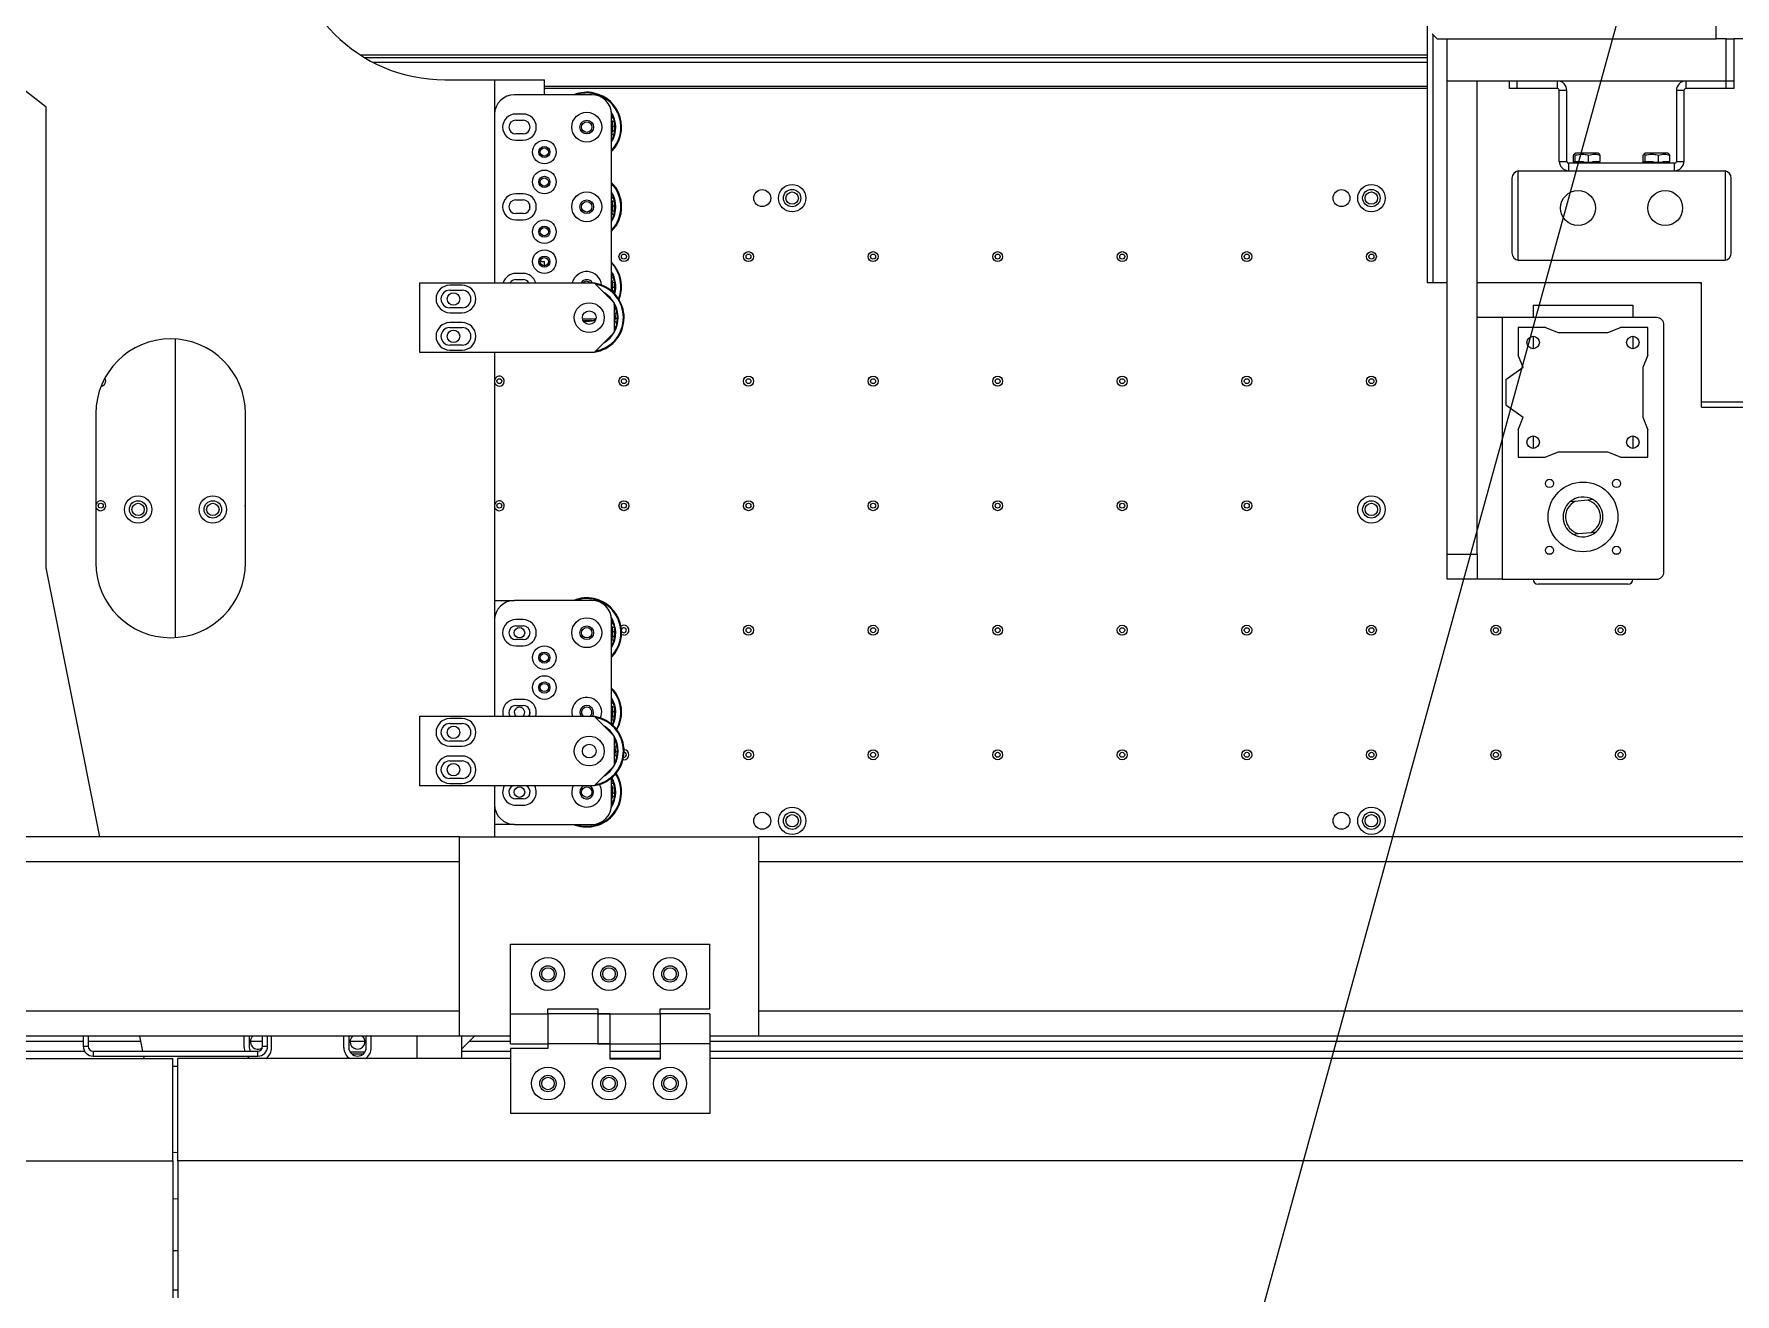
# Model space of a CAD drawing. Header units: millimetres. Extents: x 17243 to 30056, y 9468 to 18529.
# Drawn here: x 23653 to 24335, y 13468 to 13974 of the extents above; entities that cross this region are included whole.
import ezdxf

# ---------------------------------------------------------------- set-up
doc = ezdxf.new("R2010")
doc.units = ezdxf.units.MM
doc.layers.get('0').update_dxf_attribs({"lineweight": 18})
doc.layers.add('细实线层', color=7, linetype='Continuous', lineweight=18)

msp = doc.modelspace()

# ---------------------------------------------------------------- linework, layer by layer
at = {"color": 7, "linetype": 'Continuous', "lineweight": 25}
for p, q in [((24211.725, 14321.868), (24211.725, 13874.105)), ((23657.363, 13944.605), (23567.363, 14014.605)), ((24327.725, 13972.105), (24327.725, 13986.399)), ((24213.725, 13974.105), (24215.725, 13972.105)), ((24215.725, 13972.105), (24327.725, 13972.105)), ((24219.725, 13955.105), (24219.725, 13972.105)), ((24331.725, 13972.105), (24327.725, 13972.105)), ((24331.725, 13955.105), (24331.725, 13972.105)), ((24331.725, 13972.105), (24334.725, 13972.105)), ((24334.725, 13972.105), (24334.725, 13955.105)), ((24342.019, 13972.105), (24334.725, 13972.105)), ((23783.451, 13965.605), (24211.725, 13965.605)), ((23785.052, 13964.605), (24211.725, 13964.605)), ((23817.363, 13955.605), (23837.363, 13955.605)), ((23837.363, 13955.605), (23837.363, 13941.605)), ((23837.363, 13955.605), (23857.363, 13955.605)), ((23857.363, 13949.605), (23857.363, 13955.605)), ((24331.725, 13955.105), (24219.725, 13955.105)), ((24231.725, 13955.105), (24219.725, 13955.105)), ((24219.725, 13765.105), (24219.725, 13955.105)), ((24231.725, 13765.105), (24231.725, 13955.105)), ((24244.725, 13952.105), (24244.725, 13955.105)), ((24247.725, 13955.105), (24247.725, 13952.105)), ((24263.988, 13955.105), (24247.725, 13955.105)), ((24263.988, 13952.105), (24263.988, 13955.105)), ((24315.461, 13955.105), (24315.461, 13952.105)), ((24331.725, 13955.105), (24315.461, 13955.105)), ((24334.725, 13955.105), (24331.725, 13955.105)), ((24331.725, 13952.105), (24331.725, 13955.105)), ((24334.725, 13955.105), (24334.725, 13952.105)), ((23876.363, 13949.605), (23845.363, 13949.605)), ((23877.324, 13950.288), (23877.261, 13949.994)), ((24247.725, 13952.105), (24244.725, 13952.105)), ((24263.988, 13952.105), (24247.725, 13952.105)), ((24267.725, 13951.368), (24264.725, 13951.368)), ((24264.725, 13922.841), (24264.725, 13951.368)), ((24267.725, 13922.841), (24267.725, 13951.368)), ((24311.725, 13951.368), (24311.725, 13922.841)), ((24314.725, 13951.368), (24311.725, 13951.368)), ((24314.725, 13951.368), (24314.725, 13922.841)), ((24331.725, 13952.105), (24315.461, 13952.105)), ((24334.725, 13952.105), (24331.725, 13952.105)), ((23657.363, 13759.605), (23657.363, 13944.605)), ((23837.363, 13941.605), (23837.363, 13874.105)), ((23848.863, 13941.855), (23845.863, 13941.855)), ((23884.363, 13870.828), (23884.363, 13941.605)), ((23845.863, 13939.355), (23848.863, 13939.355)), ((23884.759, 13936.901), (23884.359, 13936.89)), ((23848.863, 13933.855), (23845.863, 13933.855)), ((23845.863, 13931.355), (23848.863, 13931.355)), ((24264.725, 13922.841), (24267.725, 13922.841)), ((24268.461, 13922.105), (24268.461, 13919.105)), ((24310.988, 13922.105), (24268.461, 13922.105)), ((24270.391, 13922.405), (24270.391, 13925.335)), ((24270.652, 13922.405), (24270.391, 13922.405)), ((24271.285, 13926.105), (24270.639, 13925.732)), ((24270.652, 13922.405), (24270.7, 13922.805)), ((24271.979, 13922.405), (24270.652, 13922.405)), ((24270.7, 13922.805), (24271.143, 13922.805)), ((24271.143, 13922.805), (24271.143, 13925.335)), ((24271.143, 13922.805), (24274.284, 13922.805)), ((24280.165, 13926.105), (24271.285, 13926.105)), ((24271.979, 13922.405), (24272.245, 13922.764)), ((24272.245, 13922.805), (24272.245, 13922.105)), ((24274.628, 13922.405), (24274.284, 13922.805)), ((24276.476, 13922.405), (24274.628, 13922.405)), ((24276.476, 13922.405), (24276.476, 13925.335)), ((24278.063, 13922.405), (24276.476, 13922.405)), ((24278.063, 13922.405), (24278.359, 13922.805)), ((24278.359, 13922.805), (24281.058, 13922.805)), ((24279.205, 13922.105), (24279.205, 13922.805)), ((24280.567, 13922.405), (24279.205, 13922.405)), ((24280.811, 13925.732), (24280.165, 13926.105)), ((24280.567, 13922.405), (24280.615, 13922.805)), ((24281.058, 13925.335), (24280.767, 13925.656)), ((24281.058, 13922.805), (24281.058, 13925.335)), ((24298.391, 13922.405), (24298.391, 13925.335)), ((24298.652, 13922.405), (24298.391, 13922.405)), ((24299.285, 13926.105), (24298.639, 13925.732)), ((24298.652, 13922.405), (24298.7, 13922.805)), ((24299.979, 13922.405), (24298.652, 13922.405)), ((24298.7, 13922.805), (24299.143, 13922.805)), ((24299.143, 13922.805), (24299.143, 13925.335)), ((24299.143, 13922.805), (24302.284, 13922.805)), ((24308.165, 13926.105), (24299.285, 13926.105)), ((24299.979, 13922.405), (24300.245, 13922.764)), ((24300.245, 13922.805), (24300.245, 13922.105)), ((24302.628, 13922.405), (24302.284, 13922.805)), ((24304.476, 13922.405), (24302.628, 13922.405)), ((24304.476, 13922.405), (24304.476, 13925.335)), ((24306.063, 13922.405), (24304.476, 13922.405)), ((24306.063, 13922.405), (24306.359, 13922.805)), ((24306.359, 13922.805), (24309.058, 13922.805)), ((24307.205, 13922.105), (24307.205, 13922.805)), ((24308.567, 13922.405), (24307.205, 13922.405)), ((24308.811, 13925.732), (24308.165, 13926.105)), ((24308.567, 13922.405), (24308.615, 13922.805)), ((24309.058, 13925.335), (24308.767, 13925.656)), ((24309.058, 13922.805), (24309.058, 13925.335)), ((24310.988, 13919.105), (24310.988, 13922.105)), ((24311.725, 13922.841), (24314.725, 13922.841)), ((24245.725, 13916.105), (24245.725, 13886.105)), ((24248.225, 13883.105), (24248.225, 13919.105)), ((24248.225, 13919.105), (24331.225, 13919.105)), ((24331.225, 13919.105), (24331.225, 13883.105)), ((24333.725, 13886.105), (24333.725, 13916.105)), ((23848.863, 13909.855), (23845.863, 13909.855)), ((23845.863, 13907.355), (23848.863, 13907.355)), ((23848.863, 13901.855), (23845.863, 13901.855)), ((23851.363, 13905.75), (23851.363, 13903.459)), ((23884.759, 13904.867), (23884.36, 13904.857)), ((23845.863, 13899.355), (23848.863, 13899.355)), ((23856.363, 13882.605), (23857.363, 13882.605)), ((23857.363, 13880.355), (23857.363, 13882.605)), ((24331.225, 13883.105), (24248.225, 13883.105)), ((23807.363, 13846.105), (23807.363, 13874.105)), ((23807.363, 13874.105), (23877.363, 13874.105)), ((23824.363, 13873.105), (23819.363, 13873.105)), ((23848.863, 13877.855), (23845.863, 13877.855)), ((23845.863, 13875.355), (23848.863, 13875.355)), ((23885.363, 13866.105), (23877.363, 13874.105)), ((23879.97, 13873.325), (23879.871, 13873.042)), ((24213.961, 13874.105), (24211.725, 13874.105)), ((24219.725, 13874.105), (24213.961, 13874.105)), ((24321.725, 13874.105), (24231.725, 13874.105)), ((24321.725, 13826.341), (24321.725, 13874.105)), ((23819.363, 13871.105), (23824.363, 13871.105)), ((23883.834, 13867.633), (23882.891, 13868.576)), ((23885.363, 13866.105), (23885.363, 13854.105)), ((23824.363, 13864.105), (23819.363, 13864.105)), ((23819.363, 13862.105), (23824.363, 13862.105)), ((23872.659, 13859.605), (23876.363, 13859.605)), ((24241.725, 13860.105), (24231.725, 13860.105)), ((24241.725, 13860.105), (24241.725, 13755.105)), ((24303.725, 13860.105), (24241.725, 13860.105)), ((24254.225, 13865.105), (24294.225, 13865.105)), ((24254.225, 13865.105), (24254.225, 13860.105)), ((24294.225, 13865.105), (24294.225, 13860.105)), ((23824.363, 13858.105), (23819.363, 13858.105)), ((23819.363, 13856.105), (23824.363, 13856.105)), ((23877.363, 13846.105), (23885.363, 13854.105)), ((23885.363, 13854.893), (23885.439, 13854.917)), ((24248.225, 13856.105), (24248.225, 13845.105)), ((24259.225, 13856.105), (24248.225, 13856.105)), ((24254.225, 13852.605), (24254.225, 13847.605)), ((24259.225, 13856.105), (24264.225, 13854.105)), ((24264.225, 13854.105), (24284.225, 13854.105)), ((24284.225, 13854.105), (24289.225, 13856.105)), ((24300.225, 13856.105), (24289.225, 13856.105)), ((24294.225, 13852.605), (24294.225, 13847.605)), ((24300.225, 13845.105), (24300.225, 13856.105)), ((24306.725, 13758.105), (24306.725, 13857.105)), ((23709.288, 13731.666), (23709.288, 13851.543)), ((23877.363, 13846.105), (23807.363, 13846.105)), ((23824.363, 13849.105), (23819.363, 13849.105)), ((23819.363, 13847.105), (23824.363, 13847.105)), ((23837.363, 13846.105), (23837.363, 13738.605)), ((24250.225, 13840.105), (24243.225, 13835.105)), ((24250.225, 13840.105), (24248.225, 13845.105)), ((24300.225, 13845.105), (24298.225, 13840.105)), ((24298.225, 13840.105), (24298.225, 13820.105)), ((24243.225, 13835.105), (24243.225, 13825.105)), ((24243.225, 13825.105), (24250.225, 13820.105)), ((24321.725, 13824.105), (24321.725, 13826.341)), ((23677.363, 13821.605), (23677.363, 13761.605)), ((23737.363, 13761.605), (23737.363, 13821.605)), ((24248.225, 13815.105), (24250.225, 13820.105)), ((24298.225, 13820.105), (24300.225, 13815.105)), ((24321.725, 13824.105), (24344.225, 13824.105)), ((24248.225, 13815.105), (24248.225, 13804.105)), ((24254.225, 13812.605), (24254.225, 13807.605)), ((24294.225, 13812.605), (24294.225, 13807.605)), ((24300.225, 13804.105), (24300.225, 13815.105)), ((24264.225, 13806.105), (24259.225, 13804.105)), ((24284.225, 13806.105), (24264.225, 13806.105)), ((24289.225, 13804.105), (24284.225, 13806.105)), ((24248.225, 13804.105), (24259.225, 13804.105)), ((24289.225, 13804.105), (24300.225, 13804.105)), ((24270.994, 13786.315), (24268.939, 13786.109)), ((24276.165, 13786.83), (24270.994, 13786.315)), ((24278.22, 13787.035), (24276.165, 13786.83)), ((24270.229, 13773.174), (24272.285, 13773.379)), ((24272.285, 13773.379), (24277.455, 13773.895)), ((24277.455, 13773.895), (24279.51, 13774.1)), ((24219.725, 13765.105), (24231.725, 13765.105)), ((24219.725, 13755.105), (24219.725, 13765.105)), ((24231.725, 13765.105), (24231.725, 13755.105)), ((24261.312, 13765.105), (24260.267, 13765.105)), ((24288.182, 13765.105), (24287.137, 13765.105)), ((23678.963, 13651.605), (23657.363, 13759.605)), ((24231.725, 13755.105), (24219.725, 13755.105)), ((24241.725, 13755.105), (24231.725, 13755.105)), ((24241.725, 13755.105), (24303.725, 13755.105)), ((24292.225, 13753.105), (24256.225, 13753.105)), ((23837.363, 13746.605), (23845.363, 13746.605)), ((23876.363, 13746.605), (23845.363, 13746.605)), ((23877.324, 13747.288), (23877.261, 13746.994)), ((23837.363, 13738.605), (23837.363, 13700.105)), ((23848.863, 13738.855), (23845.863, 13738.855)), ((23845.863, 13736.355), (23848.863, 13736.355)), ((23884.363, 13696.828), (23884.363, 13738.605)), ((23848.863, 13730.855), (23845.863, 13730.855)), ((23884.759, 13733.901), (23884.359, 13733.89)), ((23845.863, 13728.355), (23848.863, 13728.355)), ((23848.863, 13706.855), (23845.863, 13706.855)), ((23845.863, 13704.355), (23848.863, 13704.355)), ((23851.363, 13702.75), (23851.363, 13700.459)), ((23807.363, 13672.105), (23807.363, 13700.105)), ((23807.363, 13700.105), (23877.363, 13700.105)), ((23824.363, 13699.105), (23819.363, 13699.105)), ((23819.363, 13697.105), (23824.363, 13697.105)), ((23885.363, 13692.105), (23877.363, 13700.105)), ((23879.97, 13699.325), (23879.871, 13699.042)), ((23884.759, 13701.867), (23884.36, 13701.857)), ((23824.363, 13690.105), (23819.363, 13690.105)), ((23883.834, 13693.633), (23882.891, 13694.576)), ((23885.363, 13692.105), (23885.363, 13680.105)), ((23819.363, 13688.105), (23824.363, 13688.105)), ((23824.363, 13684.105), (23819.363, 13684.105)), ((23819.363, 13682.105), (23824.363, 13682.105)), ((23889.288, 13682.605), (23888.927, 13682.637)), ((23824.363, 13675.105), (23819.363, 13675.105)), ((23877.363, 13672.105), (23885.363, 13680.105)), ((23884.363, 13664.605), (23884.363, 13675.381)), ((23885.363, 13680.893), (23885.439, 13680.917)), ((23877.363, 13672.105), (23807.363, 13672.105)), ((23819.363, 13673.105), (23824.363, 13673.105)), ((23837.363, 13672.105), (23837.363, 13664.605)), ((23837.363, 13664.605), (23837.363, 13651.605)), ((23848.863, 13666.855), (23845.863, 13666.855)), ((23845.863, 13664.355), (23848.863, 13664.355)), ((23884.36, 13664.392), (23884.439, 13664.417)), ((23845.363, 13656.605), (23837.363, 13656.605)), ((23845.363, 13656.605), (23876.363, 13656.605)), ((23869.167, 13656.605), (23869.756, 13656.384)), ((23823.288, 13651.605), (23595.288, 13651.605)), ((23823.288, 13651.605), (23943.288, 13651.605)), ((23823.288, 13571.605), (23823.288, 13651.605)), ((25722.288, 13651.605), (23943.288, 13651.605)), ((23943.288, 13651.605), (23943.288, 13571.605)), ((23843.788, 13608.605), (23923.788, 13608.605)), ((23843.788, 13580.605), (23843.788, 13608.605)), ((23923.788, 13582.605), (23923.788, 13608.605)), ((23843.788, 13568.605), (23843.788, 13580.605)), ((23843.788, 13580.605), (23858.788, 13580.605)), ((23858.788, 13582.605), (23878.788, 13582.605)), ((23858.788, 13580.605), (23858.788, 13582.605)), ((23883.788, 13580.605), (23858.788, 13580.605)), ((23858.788, 13580.605), (23858.788, 13568.605)), ((23878.788, 13582.605), (23878.788, 13580.605)), ((23878.788, 13580.605), (23903.788, 13580.605)), ((23878.788, 13580.605), (23878.788, 13568.605)), ((23883.788, 13568.605), (23883.788, 13580.605)), ((23903.788, 13582.605), (23923.788, 13582.605)), ((23903.788, 13580.605), (23903.788, 13582.605)), ((23923.788, 13580.605), (23903.788, 13580.605)), ((23903.788, 13580.605), (23903.788, 13568.605)), ((23923.788, 13580.605), (23923.788, 13568.605)), ((23823.288, 13571.605), (23595.288, 13571.605)), ((23612.288, 13569.605), (23672.288, 13569.605)), ((23612.288, 13565.605), (23672.824, 13565.605)), ((23672.288, 13571.605), (23672.288, 13567.605)), ((23672.288, 13567.605), (23674.288, 13567.605)), ((23674.288, 13571.605), (23674.288, 13567.605)), ((23674.288, 13569.605), (23695.363, 13569.605)), ((23676.288, 13565.605), (23676.288, 13563.605)), ((23676.288, 13565.605), (23742.288, 13565.605)), ((23696.163, 13565.605), (23694.963, 13571.605)), ((23736.863, 13567.105), (23736.863, 13571.605)), ((23738.863, 13571.605), (23738.863, 13567.105)), ((23739.37, 13569.605), (23744.288, 13569.605)), ((23742.288, 13563.605), (23742.288, 13565.605)), ((23744.288, 13567.605), (23744.288, 13571.605)), ((23744.288, 13567.605), (23746.288, 13567.605)), ((23746.288, 13567.605), (23746.288, 13571.605)), ((23747.863, 13567.105), (23747.863, 13571.605)), ((23776.863, 13567.105), (23776.863, 13571.605)), ((23778.863, 13571.605), (23778.863, 13567.105)), ((23779.37, 13569.605), (23785.355, 13569.605)), ((23785.863, 13567.105), (23785.863, 13571.605)), ((23787.863, 13567.105), (23787.863, 13571.605)), ((23806.288, 13562.605), (23806.288, 13571.605)), ((23843.788, 13571.605), (23823.288, 13571.605)), ((23824.288, 13566.53), (23829.363, 13571.605)), ((23824.288, 13562.605), (23824.288, 13571.605)), ((23824.288, 13565.605), (23843.788, 13565.605)), ((23827.363, 13569.605), (23843.788, 13569.605)), ((23843.788, 13568.605), (23858.788, 13568.605)), ((23858.788, 13566.605), (23843.788, 13566.605)), ((23843.788, 13566.605), (23843.788, 13540.605)), ((23883.788, 13568.605), (23858.788, 13568.605)), ((23858.788, 13568.605), (23858.788, 13566.605)), ((23878.788, 13568.605), (23903.788, 13568.605)), ((23883.788, 13562.412), (23883.788, 13568.605)), ((23883.788, 13565.605), (23903.788, 13565.605)), ((23923.788, 13568.605), (23903.788, 13568.605)), ((23903.788, 13568.605), (23903.788, 13562.412)), ((23943.288, 13571.605), (23923.788, 13571.605)), ((23923.788, 13569.605), (24585.788, 13569.605)), ((23923.788, 13568.605), (23923.788, 13540.605)), ((23923.788, 13565.605), (24585.788, 13565.605)), ((25722.288, 13571.605), (23943.288, 13571.605)), ((23575.788, 13562.605), (23708.288, 13562.605)), ((23676.288, 13563.605), (23742.288, 13563.605)), ((23696.763, 13562.605), (23696.563, 13563.605)), ((23708.288, 13521.605), (23708.288, 13562.605)), ((23708.288, 13559.605), (23710.288, 13559.605)), ((23710.288, 13521.605), (23710.288, 13562.605)), ((23843.788, 13562.605), (23710.288, 13562.605)), ((23785.26, 13565.141), (23779.465, 13565.141)), ((23784.574, 13564.391), (23780.152, 13564.391)), ((23903.788, 13562.605), (23883.788, 13562.605)), ((23903.788, 13562.412), (23883.788, 13562.412)), ((25742.788, 13562.605), (23923.788, 13562.605)), ((23923.788, 13540.605), (23843.788, 13540.605)), ((23709.288, 13524.855), (23708.288, 13524.8)), ((23710.288, 13524.8), (23709.288, 13524.855)), ((21463.288, 13521.605), (23708.288, 13521.605)), ((23708.288, 13521.605), (23708.288, 13466.605)), ((25955.288, 13521.605), (23710.288, 13521.605)), ((23710.288, 13521.605), (23710.288, 13466.605)), ((23708.288, 13485.605), (23710.288, 13485.605))]:
    msp.add_line(p, q, dxfattribs=at)
at = {"color": 8, "linetype": 'Continuous', "lineweight": 25}
for p, q in [((24213.961, 13973.868), (24213.961, 13874.105)), ((24211.725, 13962.507), (23788.812, 13962.507)), ((23857.363, 13953.045), (24211.725, 13953.045)), ((24211.725, 13952.143), (23857.363, 13952.143)), ((23885.692, 13936.928), (23884.763, 13936.901)), ((23884.544, 13931.626), (23884.363, 13931.715)), ((23885.693, 13904.89), (23884.764, 13904.867)), ((23884.528, 13899.592), (23884.363, 13899.673)), ((23879.871, 13873.042), (23877.9, 13873.568)), ((23884.649, 13874.138), (23884.363, 13874.095)), ((23885.572, 13874.276), (23884.654, 13874.139)), ((23885.649, 13861.638), (23885.363, 13861.595)), ((23886.572, 13861.776), (23885.654, 13861.639)), ((23886.065, 13856.375), (23885.363, 13856.62)), ((24321.725, 13826.341), (24344.225, 13826.341)), ((23885.692, 13733.928), (23884.763, 13733.901)), ((23884.544, 13728.626), (23884.363, 13728.715)), ((23879.871, 13699.042), (23877.9, 13699.568)), ((23885.693, 13701.89), (23884.764, 13701.867)), ((23885.649, 13687.638), (23885.363, 13687.595)), ((23886.065, 13682.375), (23885.363, 13682.62)), ((23886.572, 13687.776), (23885.654, 13687.639)), ((23884.649, 13671.138), (23884.363, 13671.095)), ((23885.572, 13671.276), (23884.654, 13671.139)), ((23885.065, 13665.875), (23884.363, 13666.12)), ((23869.756, 13656.384), (23869.833, 13656.605)), ((23823.288, 13641.605), (23595.288, 13641.605)), ((25722.288, 13641.605), (23943.288, 13641.605)), ((23823.288, 13581.605), (23595.288, 13581.605)), ((25722.288, 13581.605), (23943.288, 13581.605))]:
    msp.add_line(p, q, dxfattribs=at)
at = {"color": 7, "linetype": 'Continuous', "lineweight": 25}
for points in [[(23884.531, 13938.79), (23884.43, 13938.796), (23884.363, 13938.798)], [(23884.538, 13906.756), (23884.437, 13906.763), (23884.363, 13906.764)], [(23856.363, 13882.605), (23855.387, 13882.701), (23855.127, 13882.76)], [(23874.572, 13874.694), (23875.356, 13874.455), (23875.844, 13874.093)], [(23879.97, 13873.325), (23877.731, 13873.903), (23877.532, 13873.935)], [(23876.363, 13859.605), (23877.924, 13859.758), (23878.094, 13859.794)], [(23882.891, 13851.633), (23883.281, 13851.996), (23883.834, 13852.576)], [(23680.284, 13834.518), (23680.212, 13834.222), (23679.999, 13833.901)], [(23737.363, 13784.063), (23737.288, 13784.605), (23737.363, 13785.146)], [(23884.531, 13735.79), (23884.43, 13735.796), (23884.363, 13735.798)], [(23889.288, 13732.605), (23888.523, 13732.757), (23888.342, 13732.842)], [(23884.538, 13703.756), (23884.437, 13703.763), (23884.363, 13703.764)], [(23868.363, 13701.605), (23868.551, 13700.112), (23868.553, 13700.105)], [(23871.613, 13701.605), (23871.799, 13700.611), (23872.058, 13700.105)], [(23879.97, 13699.325), (23877.731, 13699.903), (23877.532, 13699.935)], [(23882.891, 13677.633), (23883.281, 13677.996), (23883.834, 13678.576)], [(23868.908, 13672.105), (23868.551, 13671.097), (23868.363, 13669.605)], [(23736.863, 13567.105), (23737.05, 13565.681), (23737.071, 13565.605)], [(23738.863, 13567.105), (23739.074, 13565.907), (23739.201, 13565.605)], [(23738.12, 13563.605), (23738.474, 13563.215), (23739.201, 13562.605)], [(23708.288, 13506.409), (23709.288, 13506.355), (23710.288, 13506.409)], [(23710.288, 13469.615), (23709.012, 13469.605), (23708.288, 13469.615)]]:
    msp.add_lwpolyline(points, dxfattribs=at)
for centre, radius in [((23874.363, 13936.605), 6), ((23874.363, 13936.605), 2.75), ((23874.363, 13936.605), 2.1), ((23857.363, 13926.605), 4.75), ((23857.363, 13926.605), 2.25), ((23857.363, 13926.605), 1.65), ((23857.363, 13914.605), 4.75), ((23857.363, 13914.605), 2.25), ((23857.363, 13914.605), 1.65), ((23956.788, 13908.105), 5.5), ((24189.288, 13908.105), 5.5), ((23874.363, 13904.605), 6), ((23874.363, 13904.605), 2.75), ((23944.788, 13908.105), 3.4), ((23956.788, 13908.105), 3.5), ((23956.788, 13908.105), 2.5), ((24177.288, 13908.105), 3.4), ((24189.288, 13908.105), 3.5), ((24189.288, 13908.105), 2.5), ((24272.225, 13904.105), 7), ((24307.225, 13904.105), 7), ((23874.363, 13904.605), 2.1), ((23857.363, 13894.605), 4.75), ((23857.363, 13894.605), 2.25), ((23857.363, 13894.605), 1.65), ((23857.363, 13882.605), 4.75), ((23889.288, 13884.605), 2), ((23939.288, 13884.605), 2), ((23989.288, 13884.605), 2), ((24039.288, 13884.605), 2), ((24089.288, 13884.605), 2), ((24139.288, 13884.605), 2), ((24189.288, 13884.605), 2), ((23857.363, 13882.605), 2.25), ((23857.363, 13882.605), 1.65), ((23889.288, 13884.605), 1), ((23939.288, 13884.605), 1), ((23989.288, 13884.605), 1), ((24039.288, 13884.605), 1), ((24089.288, 13884.605), 1), ((24139.288, 13884.605), 1), ((24189.288, 13884.605), 1), ((23820.863, 13867.605), 2.5), ((23875.363, 13860.105), 6), ((23875.363, 13860.105), 2.75), ((23820.863, 13852.605), 2.5), ((24254.225, 13850.105), 2.5), ((24294.225, 13850.105), 2.5), ((23839.288, 13834.605), 1), ((23889.288, 13834.605), 2), ((23889.288, 13834.605), 1), ((23939.288, 13834.605), 2), ((23939.288, 13834.605), 1), ((23989.288, 13834.605), 2), ((23989.288, 13834.605), 1), ((24039.288, 13834.605), 2), ((24039.288, 13834.605), 1), ((24089.288, 13834.605), 2), ((24089.288, 13834.605), 1), ((24139.288, 13834.605), 2), ((24139.288, 13834.605), 1), ((24189.288, 13834.605), 2), ((24189.288, 13834.605), 1), ((24254.225, 13810.105), 2.5), ((24294.225, 13810.105), 2.5), ((24260.79, 13793.54), 1.65), ((24274.225, 13780.105), 14), ((24287.66, 13793.54), 1.65), ((23679.288, 13784.605), 1), ((23694.288, 13783.105), 5.5), ((23694.288, 13783.105), 3.5), ((23694.288, 13783.105), 2.5), ((23724.288, 13783.105), 5.5), ((23724.288, 13783.105), 3.5), ((23724.288, 13783.105), 2.5), ((23839.288, 13784.605), 1), ((23889.288, 13784.605), 2), ((23889.288, 13784.605), 1), ((23939.288, 13784.605), 2), ((23939.288, 13784.605), 1), ((23989.288, 13784.605), 2), ((23989.288, 13784.605), 1), ((24039.288, 13784.605), 2), ((24039.288, 13784.605), 1), ((24089.288, 13784.605), 2), ((24089.288, 13784.605), 1), ((24139.288, 13784.605), 2), ((24139.288, 13784.605), 1), ((24189.288, 13783.105), 5.5), ((24189.288, 13783.105), 3.5), ((24189.288, 13783.105), 2.5), ((24260.79, 13766.669), 1.65), ((24287.66, 13766.669), 1.65), ((23874.363, 13733.605), 6), ((23874.363, 13733.605), 2.75), ((23939.288, 13734.605), 2), ((23989.288, 13734.605), 2), ((24039.288, 13734.605), 2), ((24089.288, 13734.605), 2), ((24139.288, 13734.605), 2), ((24189.288, 13734.605), 2), ((24239.288, 13734.605), 2), ((24289.288, 13734.605), 2), ((23847.363, 13733.605), 2.1), ((23874.363, 13733.605), 2.1), ((23939.288, 13734.605), 1), ((23989.288, 13734.605), 1), ((24039.288, 13734.605), 1), ((24089.288, 13734.605), 1), ((24139.288, 13734.605), 1), ((24189.288, 13734.605), 1), ((24239.288, 13734.605), 1), ((24289.288, 13734.605), 1), ((23857.363, 13723.605), 4.75), ((23857.363, 13723.605), 2.25), ((23857.363, 13723.605), 1.65), ((23857.363, 13711.605), 4.75), ((23857.363, 13711.605), 2.25), ((23857.363, 13711.605), 1.65), ((23820.863, 13693.605), 2.5), ((23875.363, 13686.105), 6), ((23875.363, 13686.105), 2.75), ((23939.288, 13684.605), 2), ((23939.288, 13684.605), 1), ((23989.288, 13684.605), 2), ((23989.288, 13684.605), 1), ((24039.288, 13684.605), 2), ((24039.288, 13684.605), 1), ((24089.288, 13684.605), 2), ((24089.288, 13684.605), 1), ((24139.288, 13684.605), 2), ((24139.288, 13684.605), 1), ((24189.288, 13684.605), 2), ((24189.288, 13684.605), 1), ((24239.288, 13684.605), 2), ((24239.288, 13684.605), 1), ((24289.288, 13684.605), 2), ((24289.288, 13684.605), 1), ((23820.863, 13678.605), 2.5), ((23847.363, 13669.605), 2.1), ((23874.363, 13669.605), 2.1), ((23944.788, 13658.105), 3.4), ((23956.788, 13658.105), 5.5), ((23956.788, 13658.105), 3.5), ((24177.288, 13658.105), 3.4), ((24189.288, 13658.105), 5.5), ((24189.288, 13658.105), 3.5), ((23956.788, 13658.105), 2.5), ((24189.288, 13658.105), 2.5), ((23858.788, 13596.605), 6.6), ((23858.788, 13596.605), 3.3), ((23883.288, 13596.605), 6.6), ((23883.288, 13596.605), 3.3), ((23907.788, 13596.605), 6.6), ((23907.788, 13596.605), 3.3), ((23858.788, 13596.605), 2.5), ((23883.288, 13596.605), 2.5), ((23907.788, 13596.605), 2.5), ((23858.788, 13552.605), 6.6), ((23883.288, 13552.605), 6.6), ((23907.788, 13552.605), 6.6), ((23858.788, 13552.605), 3.3), ((23858.788, 13552.605), 2.5), ((23883.288, 13552.605), 3.3), ((23883.288, 13552.605), 2.5), ((23907.788, 13552.605), 3.3), ((23907.788, 13552.605), 2.5)]:
    msp.add_circle(centre, radius, dxfattribs=at)
for centre, radius, start, end in [((23817.363, 14018.105), 62.5, 90, 270), ((24263.988, 13951.368), 3.737, 0, 90), ((24315.461, 13951.368), 3.737, 90, 180), ((23845.363, 13941.605), 8, 90, 180), ((23874.363, 13936.605), 14, 77.787721, 111.786789), ((23876.363, 13941.605), 8, 0, 90), ((23874.363, 13936.605), 14, 315.584691, 77.787721), ((24263.988, 13951.368), 0.737, 0, 90), ((24315.461, 13951.368), 0.737, 90, 180), ((23845.863, 13936.605), 5.25, 90, 270), ((23848.863, 13936.605), 5.25, 270, 90), ((23874.363, 13936.605), 11.333, 331.927513, 28.153472), ((23845.863, 13936.605), 2.75, 90, 270), ((23848.863, 13936.605), 2.75, 270, 90), ((23883.081, 13941.502), 2, 309.849431, 337.000583), ((23874.363, 13936.605), 10.4, 12.129371, 15.942369), ((23874.363, 13936.605), 10.4, 344.437063, 351.13838), ((23884.359, 13936.89), 2, 277.634633, 309.298623), ((23884.359, 13936.89), 2, 53.969133, 77.787721), ((23883.346, 13932.212), 2, 26.283301, 57.994815), ((24268.461, 13922.841), 3.737, 180, 270), ((24268.461, 13922.841), 0.737, 180, 270), ((24310.988, 13922.841), 0.737, 270, 0), ((24310.988, 13922.841), 3.737, 270, 0), ((23874.363, 13904.605), 14, 315.584691, 44.415309), ((24248.725, 13916.105), 3, 99.594068, 180), ((24330.725, 13916.105), 3, 0, 80.405932), ((23845.863, 13904.605), 5.25, 90, 270), ((23845.863, 13904.605), 2.75, 90, 270), ((23848.863, 13904.605), 5.25, 270, 90), ((23848.863, 13904.605), 2.75, 270, 90), ((23874.363, 13904.605), 11.333, 331.927513, 28.072487), ((23883.097, 13909.473), 2, 309.248038, 336.804981), ((23874.363, 13904.605), 10.4, 11.939452, 15.942369), ((23884.36, 13904.857), 2, 53.774961, 77.597802), ((23874.363, 13904.605), 10.4, 344.247144, 350.94846), ((23883.332, 13900.182), 2, 26.082831, 57.804895), ((23884.36, 13904.857), 2, 277.444713, 309.112951), ((23874.363, 13872.605), 14, 337.967701, 44.415309), ((24248.725, 13886.105), 3, 180, 260.405932), ((24330.725, 13886.105), 3, 279.594068, 360), ((23819.363, 13867.605), 5.5, 90, 270), ((23824.363, 13867.605), 5.5, 270, 90), ((23845.863, 13872.605), 5.25, 90, 163.39845), ((23845.863, 13872.605), 2.75, 90, 146.944269), ((23848.863, 13872.605), 5.25, 16.60155, 90), ((23848.863, 13872.605), 2.75, 33.055731, 90), ((23874.363, 13872.605), 6, 5.620918, 165.522488), ((23874.363, 13872.605), 2.75, 33.055731, 146.944269), ((23874.363, 13872.605), 2.1, 84.271745, 134.415308), ((23875.363, 13860.105), 14, 278.912853, 70.78765), ((23874.363, 13872.605), 11.333, 346.179292, 28.141269), ((23884.253, 13874.079), 2, 60.815192, 86.866552), ((23884.253, 13874.079), 2, 284.452639, 316.144613), ((24320.988, 13873.368), 0.737, 360, 90), ((23819.363, 13867.605), 3.5, 90, 270), ((23824.363, 13867.605), 3.5, 270, 90), ((23883.806, 13869.314), 2.117, 65.800471, 74.743924), ((23883.806, 13869.314), 2, 33.128092, 64.825342), ((23874.363, 13872.605), 10.4, 352.485343, 357.984404), ((23874.363, 13872.605), 14, 264.483752, 284.66409), ((23875.363, 13860.105), 11.333, 332.766391, 28.154181), ((23885.253, 13861.579), 2, 60.810985, 86.86651), ((23875.363, 13860.105), 10.4, 352.485401, 357.984462), ((23885.253, 13861.579), 2, 284.452696, 316.148932), ((24303.725, 13857.105), 3, 360, 90), ((23819.363, 13852.605), 5.5, 90, 270), ((23819.363, 13852.605), 3.5, 90, 270), ((23824.363, 13852.605), 5.5, 270, 90), ((23824.363, 13852.605), 3.5, 270, 90), ((23884.806, 13856.814), 2.117, 65.800528, 74.744017), ((23884.806, 13856.814), 2, 33.109435, 64.8254), ((23707.363, 13821.605), 30, 0, 180), ((23679.288, 13834.605), 2, 274.785842, 35.521107), ((23839.288, 13834.605), 2, 270, 164.292934), ((23839.288, 13834.605), 2, 195.707066, 270), ((23679.288, 13784.605), 2, 270, 164.292934), ((23679.288, 13784.605), 2, 195.707066, 270), ((23839.288, 13784.605), 2, 270, 164.292934), ((23839.288, 13784.605), 2, 195.707066, 270), ((24274.225, 13780.105), 8, 131.355676, 240.037501), ((24274.225, 13780.105), 7, 117.483378, 253.909799), ((24274.225, 13780.105), 8, 60.037501, 131.355676), ((24274.225, 13780.105), 7, 297.483378, 73.909799), ((24274.225, 13780.105), 8, 311.355676, 60.037501), ((24274.225, 13780.105), 8, 240.037501, 311.355676), ((23707.363, 13761.605), 30, 180, 0), ((24303.725, 13758.105), 3, 270, 360), ((24256.225, 13755.105), 2, 180, 270), ((24292.225, 13755.105), 2, 270, 0), ((23845.363, 13738.605), 8, 90, 180), ((23874.363, 13733.605), 14, 77.787721, 111.786789), ((23876.363, 13738.605), 8, 0, 90), ((23874.363, 13733.605), 14, 315.584691, 77.787721), ((23845.863, 13733.605), 5.25, 90, 270), ((23845.863, 13733.605), 2.75, 90, 270), ((23848.863, 13733.605), 5.25, 270, 90), ((23848.863, 13733.605), 2.75, 270, 90), ((23874.363, 13733.605), 11.333, 331.927513, 29.326183), ((23883.081, 13738.502), 2, 309.849431, 337.005516), ((23874.363, 13733.605), 10.4, 12.129371, 15.942369), ((23889.288, 13734.605), 2, 270, 125.897496), ((23874.363, 13733.605), 10.4, 344.437063, 351.13838), ((23883.346, 13729.212), 2, 26.267731, 57.994815), ((23884.359, 13733.89), 2, 277.634633, 309.30292), ((23884.359, 13733.89), 2, 53.964832, 77.787721), ((23889.288, 13734.605), 1, 270, 167.865544), ((23889.288, 13734.605), 1, 199.80066, 270), ((23874.363, 13701.605), 14, 329.999819, 44.415309), ((23845.863, 13701.605), 5.25, 90, 196.60155), ((23845.863, 13701.605), 2.75, 90, 213.055731), ((23847.363, 13701.605), 2.1, 314.415309, 225.584691), ((23848.863, 13701.605), 5.25, 343.39845, 90), ((23848.863, 13701.605), 2.75, 326.944269, 90), ((23874.363, 13701.605), 6, 337.847384, 180), ((23874.363, 13701.605), 2.75, 326.944269, 180), ((23874.363, 13701.605), 2.1, 73.409123, 225.584691), ((23874.363, 13701.605), 2.1, 314.117317, 73.409123), ((23874.363, 13701.605), 11.333, 333.751648, 28.072487), ((23883.097, 13706.473), 2, 309.248038, 336.80511), ((23874.363, 13701.605), 10.4, 11.939452, 15.942369), ((23884.36, 13701.857), 2, 53.778803, 77.597802), ((23819.363, 13693.605), 5.5, 90, 270), ((23819.363, 13693.605), 3.5, 90, 270), ((23824.363, 13693.605), 5.5, 270, 90), ((23824.363, 13693.605), 3.5, 270, 90), ((23875.363, 13686.105), 14, 278.912853, 70.78765), ((23874.363, 13701.605), 10.4, 344.247144, 350.94846), ((23883.332, 13697.182), 2, 26.082711, 57.804895), ((23884.36, 13701.857), 2, 277.444713, 309.109113), ((23875.363, 13686.105), 11.333, 332.757185, 28.147428), ((23885.253, 13687.579), 2, 60.806884, 86.86651), ((23819.363, 13678.605), 5.5, 90, 270), ((23819.363, 13678.605), 3.5, 90, 270), ((23824.363, 13678.605), 5.5, 270, 90), ((23824.363, 13678.605), 3.5, 270, 90), ((23884.806, 13682.814), 2.117, 65.800528, 74.744017), ((23884.806, 13682.814), 2, 33.118647, 64.8254), ((23875.363, 13686.105), 10.4, 352.485401, 357.984462), ((23885.253, 13687.579), 2, 284.452696, 316.153028), ((23889.288, 13684.605), 1, 261.468068, 86.235831), ((23889.288, 13684.605), 2, 270, 88.11432), ((23874.363, 13669.605), 14, 250.787592, 32.714845), ((23874.363, 13669.605), 11.333, 331.098224, 28.141336), ((23845.863, 13669.605), 5.25, 151.56311, 270), ((23845.863, 13669.605), 2.75, 114.619977, 270), ((23848.863, 13669.605), 5.25, 270, 28.43689), ((23848.863, 13669.605), 2.75, 270, 65.380023), ((23874.363, 13669.605), 6, 180, 31.346334), ((23874.363, 13669.605), 2.75, 180, 65.417369), ((23874.363, 13669.605), 2.75, 114.619977, 180), ((23884.253, 13671.079), 2, 60.810843, 86.866552), ((23883.806, 13666.314), 2.117, 65.800471, 74.743924), ((23883.806, 13666.314), 2, 33.131795, 64.825342), ((23874.363, 13669.605), 10.4, 352.485343, 357.984404), ((23884.253, 13671.079), 2, 284.452639, 316.148958), ((23845.363, 13664.605), 8, 180, 270), ((23876.363, 13664.605), 8, 270, 0), ((23676.288, 13567.605), 4, 180, 270), ((23676.288, 13567.605), 2, 180, 270), ((23742.363, 13569.391), 3, 132.457362, 308.474986), ((23742.288, 13567.605), 2, 270, 360), ((23742.288, 13567.605), 4, 270, 360), ((23742.363, 13567.105), 5.5, 305.096941, 0), ((23782.363, 13567.105), 5.5, 180, 234.903199), ((23782.363, 13567.105), 3.5, 180, 0), ((23782.363, 13569.391), 3, 180, 47.542638), ((23782.363, 13569.391), 3, 132.457362, 180), ((23782.363, 13567.105), 5.5, 305.096801, 360)]:
    msp.add_arc(centre, radius, start, end, dxfattribs=at)
at = {"color": 8, "linetype": 'Continuous', "lineweight": 25}
for centre, radius, start, end in [((23874.363, 13936.605), 13.7, 77.787721, 108.394718), ((23874.363, 13936.605), 13.7, 316.880275, 77.787721), ((23874.363, 13936.605), 11.633, 329.271572, 31.403212), ((23874.363, 13904.605), 13.7, 316.880275, 43.119725), ((23874.363, 13904.605), 11.633, 329.271572, 30.728428), ((23874.363, 13872.605), 13.7, 338.88545, 43.119725), ((23875.363, 13860.105), 13.7, 280.671526, 70.78765), ((23874.363, 13872.605), 11.633, 345.242101, 30.728428), ((23875.363, 13860.105), 11.633, 301.538136, 58.461864), ((23874.363, 13872.605), 13.7, 263.657961, 285.489883), ((23874.363, 13733.605), 13.7, 77.787721, 108.394718), ((23874.363, 13733.605), 13.7, 316.880275, 77.787721), ((23874.363, 13733.605), 11.633, 329.271572, 31.40306), ((23874.363, 13701.605), 13.7, 330.506421, 43.119725), ((23874.363, 13701.605), 11.633, 333.710948, 30.728428), ((23875.363, 13686.105), 13.7, 280.671526, 70.78765), ((23875.363, 13686.105), 11.633, 301.538136, 58.461864), ((23874.363, 13669.605), 13.7, 251.605282, 32.331048), ((23874.363, 13669.605), 11.633, 328.595149, 30.086657)]:
    msp.add_arc(centre, radius, start, end, dxfattribs=at)
at = {"color": 7, "linetype": 'Continuous', "lineweight": 25}
for points, knots in [([(23884.459, 13934.109), (23884.459, 13934.109), (23884.463, 13934.123), (23884.448, 13934.067), (23884.433, 13933.998), (23884.399, 13933.881), (23884.388, 13933.846)], [0, 0, 0, 0, 0.0003781, 0.11315144, 0.22593697, 0.27276231, 0.27276231, 0.27276231, 0.27276231]), ([(23884.462, 13939.087), (23884.462, 13939.087), (23884.459, 13939.101), (23884.471, 13939.053), (23884.509, 13938.895), (23884.597, 13938.483), (23884.713, 13937.758), (23884.743, 13937.187), (23884.759, 13936.901)], [0, 0, 0, 0, 0.0031464, 0.2799294, 0.5575526, 1.1086762, 1.6596532, 2.2106303, 2.2106303, 2.2106303, 2.2106303]), ([(23884.759, 13936.901), (23884.76, 13936.615), (23884.762, 13936.042), (23884.688, 13935.312), (23884.622, 13934.896), (23884.594, 13934.736), (23884.585, 13934.687), (23884.587, 13934.702), (23884.587, 13934.702)], [0, 0, 0, 0, 0.5512439, 1.1029272, 1.654219, 1.9312632, 2.2078588, 2.2105695, 2.2105695, 2.2105695, 2.2105695]), ([(24270.391, 13925.335), (24270.526, 13925.568), (24270.777, 13926.004), (24271.027, 13925.547), (24271.143, 13925.335)], [0, 0, 0, 0, 0.6340976, 1.185858, 1.185858, 1.185858, 1.185858]), ([(24271.143, 13925.335), (24271.377, 13925.404), (24272.486, 13925.73), (24274.325, 13925.907), (24275.842, 13925.503), (24276.476, 13925.335)], [0, 0, 0, 0, 0.7327094, 3.4638734, 5.4235808, 5.4235808, 5.4235808, 5.4235808]), ([(24276.476, 13925.335), (24277.295, 13925.568), (24278.826, 13926.004), (24280.349, 13925.547), (24281.058, 13925.335)], [0, 0, 0, 0, 2.5020831, 4.6792723, 4.6792723, 4.6792723, 4.6792723]), ([(24298.391, 13925.335), (24298.526, 13925.568), (24298.777, 13926.004), (24299.027, 13925.547), (24299.143, 13925.335)], [0, 0, 0, 0, 0.6340976, 1.185858, 1.185858, 1.185858, 1.185858]), ([(24299.143, 13925.335), (24299.377, 13925.404), (24300.486, 13925.73), (24302.325, 13925.907), (24303.842, 13925.503), (24304.476, 13925.335)], [0, 0, 0, 0, 0.7327094, 3.4638734, 5.4235808, 5.4235808, 5.4235808, 5.4235808]), ([(24304.476, 13925.335), (24305.295, 13925.568), (24306.826, 13926.004), (24308.349, 13925.547), (24309.058, 13925.335)], [0, 0, 0, 0, 2.5020831, 4.6792723, 4.6792723, 4.6792723, 4.6792723]), ([(23884.47, 13907.053), (23884.47, 13907.053), (23884.467, 13907.068), (23884.479, 13907.02), (23884.516, 13906.861), (23884.603, 13906.449), (23884.716, 13905.724), (23884.745, 13905.152), (23884.759, 13904.867)], [0, 0, 0, 0, 0.0031464, 0.2799294, 0.5575526, 1.1086762, 1.6596532, 2.2106303, 2.2106303, 2.2106303, 2.2106303]), ([(23884.451, 13902.076), (23884.451, 13902.076), (23884.454, 13902.09), (23884.439, 13902.034), (23884.424, 13901.965), (23884.389, 13901.847), (23884.379, 13901.813)], [0, 0, 0, 0, 0.0003781, 0.11315144, 0.22593697, 0.27276231, 0.27276231, 0.27276231, 0.27276231]), ([(23884.759, 13904.867), (23884.76, 13904.58), (23884.76, 13904.008), (23884.683, 13903.277), (23884.617, 13902.862), (23884.587, 13902.702), (23884.578, 13902.653), (23884.581, 13902.668), (23884.581, 13902.668)], [0, 0, 0, 0, 0.5512439, 1.1029272, 1.654219, 1.9312632, 2.2078588, 2.2105695, 2.2105695, 2.2105695, 2.2105695]), ([(23884.363, 13875.442), (23884.407, 13875.288), (23884.516, 13874.912), (23884.6, 13874.425), (23884.649, 13874.138)], [0, 0, 0, 0, 0.5488331, 1.3360408, 1.3360408, 1.3360408, 1.3360408]), ([(23884.649, 13874.138), (23884.684, 13873.854), (23884.754, 13873.286), (23884.768, 13872.552), (23884.753, 13872.131), (23884.743, 13871.969), (23884.74, 13871.919), (23884.741, 13871.934), (23884.741, 13871.934)], [0, 0, 0, 0, 0.5512435, 1.1029264, 1.6542178, 1.9312618, 2.2078573, 2.2105698, 2.2105698, 2.2105698, 2.2105698]), ([(23884.673, 13871.244), (23884.662, 13871.158), (23884.641, 13870.99), (23884.575, 13870.646), (23884.542, 13870.477)], [0, 0, 0, 0, 0.39875283, 0.77833689, 0.77833689, 0.77833689, 0.77833689]), ([(23885.363, 13862.942), (23885.407, 13862.788), (23885.516, 13862.412), (23885.6, 13861.925), (23885.649, 13861.638)], [0, 0, 0, 0, 0.5488215, 1.3360298, 1.3360298, 1.3360298, 1.3360298]), ([(23885.649, 13861.638), (23885.684, 13861.354), (23885.754, 13860.786), (23885.768, 13860.052), (23885.753, 13859.631), (23885.743, 13859.469), (23885.74, 13859.419), (23885.741, 13859.434), (23885.741, 13859.434)], [0, 0, 0, 0, 0.5512435, 1.1029264, 1.6542178, 1.9312618, 2.2078573, 2.2105698, 2.2105698, 2.2105698, 2.2105698]), ([(23885.673, 13858.744), (23885.662, 13858.657), (23885.639, 13858.481), (23885.544, 13857.97), (23885.451, 13857.538), (23885.372, 13857.287), (23885.363, 13857.258)], [0, 0, 0, 0, 0.4854468, 0.97095, 1.4563604, 1.5205211, 1.5205211, 1.5205211, 1.5205211]), ([(23884.462, 13736.087), (23884.462, 13736.087), (23884.459, 13736.101), (23884.471, 13736.053), (23884.509, 13735.895), (23884.597, 13735.483), (23884.713, 13734.758), (23884.743, 13734.187), (23884.759, 13733.901)], [0, 0, 0, 0, 0.0031464, 0.2799294, 0.5575526, 1.1086762, 1.6596532, 2.2106303, 2.2106303, 2.2106303, 2.2106303]), ([(23884.459, 13731.109), (23884.459, 13731.109), (23884.463, 13731.123), (23884.448, 13731.067), (23884.433, 13730.998), (23884.399, 13730.881), (23884.388, 13730.846)], [0, 0, 0, 0, 0.0003781, 0.11315144, 0.22593697, 0.27276231, 0.27276231, 0.27276231, 0.27276231]), ([(23884.759, 13733.901), (23884.76, 13733.615), (23884.762, 13733.042), (23884.688, 13732.312), (23884.622, 13731.896), (23884.594, 13731.736), (23884.585, 13731.687), (23884.587, 13731.702), (23884.587, 13731.702)], [0, 0, 0, 0, 0.5512439, 1.1029272, 1.654219, 1.9312632, 2.2078588, 2.2105695, 2.2105695, 2.2105695, 2.2105695]), ([(23884.47, 13704.053), (23884.47, 13704.053), (23884.467, 13704.068), (23884.479, 13704.02), (23884.516, 13703.861), (23884.603, 13703.449), (23884.716, 13702.724), (23884.745, 13702.152), (23884.759, 13701.867)], [0, 0, 0, 0, 0.0031464, 0.2799294, 0.5575526, 1.1086762, 1.6596532, 2.2106303, 2.2106303, 2.2106303, 2.2106303]), ([(23884.451, 13699.076), (23884.451, 13699.076), (23884.454, 13699.09), (23884.439, 13699.034), (23884.424, 13698.965), (23884.389, 13698.847), (23884.379, 13698.813)], [0, 0, 0, 0, 0.0003781, 0.11315144, 0.22593697, 0.27276231, 0.27276231, 0.27276231, 0.27276231]), ([(23884.759, 13701.867), (23884.76, 13701.58), (23884.76, 13701.008), (23884.683, 13700.277), (23884.617, 13699.862), (23884.587, 13699.702), (23884.578, 13699.653), (23884.581, 13699.668), (23884.581, 13699.668)], [0, 0, 0, 0, 0.5512439, 1.1029272, 1.654219, 1.9312632, 2.2078588, 2.2105695, 2.2105695, 2.2105695, 2.2105695]), ([(23885.363, 13688.942), (23885.407, 13688.788), (23885.516, 13688.412), (23885.6, 13687.925), (23885.649, 13687.638)], [0, 0, 0, 0, 0.5488215, 1.3360298, 1.3360298, 1.3360298, 1.3360298]), ([(23885.673, 13684.744), (23885.662, 13684.657), (23885.639, 13684.481), (23885.544, 13683.97), (23885.451, 13683.538), (23885.372, 13683.287), (23885.363, 13683.258)], [0, 0, 0, 0, 0.4854468, 0.97095, 1.4563604, 1.5205211, 1.5205211, 1.5205211, 1.5205211]), ([(23885.649, 13687.638), (23885.684, 13687.354), (23885.754, 13686.786), (23885.768, 13686.052), (23885.753, 13685.631), (23885.743, 13685.469), (23885.74, 13685.419), (23885.741, 13685.434), (23885.741, 13685.434)], [0, 0, 0, 0, 0.5512435, 1.1029264, 1.6542178, 1.9312618, 2.2078573, 2.2105698, 2.2105698, 2.2105698, 2.2105698]), ([(23884.363, 13672.442), (23884.407, 13672.288), (23884.516, 13671.912), (23884.6, 13671.425), (23884.649, 13671.138)], [0, 0, 0, 0, 0.5488331, 1.3360408, 1.3360408, 1.3360408, 1.3360408]), ([(23884.673, 13668.244), (23884.662, 13668.157), (23884.639, 13667.981), (23884.544, 13667.47), (23884.451, 13667.038), (23884.372, 13666.787), (23884.363, 13666.758)], [0, 0, 0, 0, 0.4854458, 0.9709481, 1.4563576, 1.5205115, 1.5205115, 1.5205115, 1.5205115]), ([(23884.649, 13671.138), (23884.684, 13670.854), (23884.754, 13670.286), (23884.768, 13669.552), (23884.753, 13669.131), (23884.743, 13668.969), (23884.74, 13668.919), (23884.741, 13668.934), (23884.741, 13668.934)], [0, 0, 0, 0, 0.5512435, 1.1029264, 1.6542178, 1.9312618, 2.2078573, 2.2105698, 2.2105698, 2.2105698, 2.2105698])]:
    msp.add_open_spline(points, degree=3, knots=knots, dxfattribs=at)
at = {"layer": '细实线层', "color": 6}
msp.add_line((24363.47, 14253.197), (23869.605, 12459.669), dxfattribs=at)

doc.saveas('drawing.dxf')
